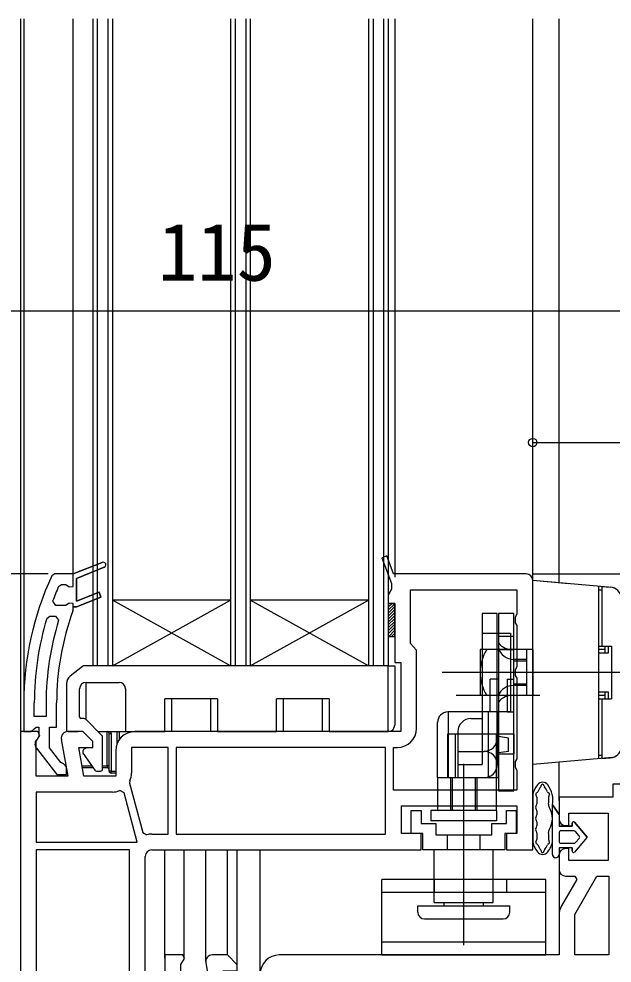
# Model space of a CAD drawing. Units: millimetres, scale not verified. Extents: x -525 to 525, y -783 to 779.
# Drawn here: x -339.2 to -248.9, y 176.6 to 320.3 of the extents above; entities that cross this region are included whole.
import ezdxf
from ezdxf.enums import TextEntityAlignment as Align

# ---------------------------------------------------------------- set-up
doc = ezdxf.new("R2010")
doc.units = ezdxf.units.MM
doc.header["$LTSCALE"] = 4
for name, color, linetype in [('0-2_YKK_11', 7, 'Continuous'), ('0-4_YKK_12', 2, 'Continuous'), ('0-5_YKK_13', 4, 'Continuous'), ('0-7_YKK_D', 6, 'Continuous')]:
    doc.layers.add(name, color=color, linetype=linetype)
doc.styles.add('ＭＳ ゴシック', font='')
doc.styles.get('ＭＳ ゴシック').set_extended_font_data('MS Gothic')

msp = doc.modelspace()

# ---------------------------------------------------------------- linework, layer by layer
at = {"layer": '0-2_YKK_11'}
for p, q in [((-318.999, 196.2), (-316.499, 196.2)), ((-256.999, 193), (-256.999, 190.8))]:
    msp.add_line(p, q, dxfattribs=at)
for points in [[(-333.205, 233.898), (-332.746, 234.198), (-332.074, 234.198), (-331.59, 233.823), (-330.999, 233.898), (-330.999, 235.798), (-326.547, 237.569), (-330.999, 235.798), (-333.781, 235.798), (-334.235, 235.508)], [(-261.999, 235.8), (-282.188, 235.8), (-283.225, 238.541), (-283.973, 238.259), (-282.499, 234.361), (-282.499, 233.466), (-282.749, 233.033), (-282.999, 232.6), (-282.999, 231.3), (-281.999, 231.3), (-281.999, 222.3), (-281.099, 222.3), (-281.099, 211.8), (-321.599, 211.8)], [(-326.251, 236.826), (-330.499, 235.136), (-330.499, 231.659), (-327.047, 233.033), (-326.751, 232.289), (-330.499, 230.798), (-330.999, 230.798), (-330.999, 231.298), (-331.59, 231.373), (-332.074, 230.998), (-332.099, 230.998), (-333.635, 230.998), (-334.103, 231.672)], [(-331.029, 230.181), (-330.999, 230.351), (-330.999, 230.798), (-330.499, 230.798), (-326.751, 232.289), (-327.047, 233.033), (-330.499, 231.659), (-330.499, 235.136), (-326.251, 236.826)], [(-318.999, 193.8), (-277.999, 193.8), (-277.999, 196.3), (-280.999, 196.3), (-280.999, 200.5), (-263.399, 200.5), (-263.399, 196.3), (-264.999, 196.3), (-264.999, 193.8), (-260.999, 193.8), (-260.999, 234.8)], [(-278.699, 212.3), (-278.699, 224.205), (-279.149, 224.703), (-279.599, 225.2), (-279.599, 233.4), (-263.399, 233.4), (-263.399, 229.666), (-263.649, 229.233), (-263.649, 228.367), (-263.399, 227.934), (-263.399, 221.666), (-263.649, 221.233), (-263.649, 220.367), (-263.399, 219.934), (-263.399, 207.666), (-263.649, 207.233), (-263.649, 206.367), (-263.399, 205.934), (-263.399, 202.9)], [(-334.991, 229.043), (-334.512, 229.398), (-333.676, 229.398), (-333.198, 228.75)], [(-338.499, 216.165), (-338.499, 211.798), (-337.399, 211.798), (-336.903, 212.235), (-336.606, 212.498), (-336.199, 212.498), (-336.199, 211.098), (-336.399, 210.698)], [(-335.099, 216.165), (-335.099, 214.098), (-336.899, 214.098), (-336.899, 216.165)], [(-336.586, 209.281), (-333.474, 205.298), (-331.999, 205.298), (-331.999, 206.399), (-332.475, 206.898), (-332.844, 207.09), (-334.599, 209.336), (-334.599, 212.498), (-333.499, 212.498), (-333.499, 216.165)], [(-338.999, 211.8), (-338.999, 169.8), (-319.133, 169.8), (-318.999, 169.723), (-316.094, 173.141), (-316.704, 173.659), (-319.015, 170.939)], [(-332.784, 210.626), (-331.792, 205), (-336.599, 205), (-336.599, 210.356), (-336.057, 211.224), (-336.376, 211.8), (-338.999, 211.8)], [(-324.499, 208.9), (-324.499, 205), (-329.355, 205), (-330.131, 209.4), (-327.999, 209.4), (-327.999, 210.3), (-329.499, 211.8), (-331.799, 211.8)], [(-316.499, 196.2), (-316.499, 209.4), (-322.099, 209.4), (-322.099, 205.5)], [(-263.399, 202.9), (-282.199, 202.9), (-282.199, 209.4), (-281.599, 209.4)], [(-322.355, 204.309), (-322.382, 203.974), (-320.371, 196.468), (-319.774, 196.111)], [(-336.599, 195), (-321.22, 195), (-323.225, 202.484), (-323.898, 202.817)], [(-256.999, 131.1), (-256.999, 127.8), (-248.799, 127.8), (-248.799, 125.8), (-246.999, 125.8), (-246.999, 164.8), (-246.999, 203.8), (-248.799, 203.8), (-248.799, 201.8), (-256.999, 201.8), (-256.999, 198.5)], [(-324.999, 202.6), (-336.599, 202.6), (-336.599, 195)], [(-255.999, 197.5), (-255.499, 197.5), (-255.499, 199.4), (-249.499, 199.4), (-249.499, 192.2), (-255.499, 192.2), (-255.499, 194), (-255.999, 194)], [(-319.393, 170.874), (-319.699, 171.051), (-319.699, 173.8), (-319.999, 173.8), (-319.999, 192.8)], [(-255.999, 189.8), (-254.577, 189.8), (-254.288, 189.3), (-256.611, 185.277)], [(-256.999, 183.827), (-256.999, 177.8), (-299.599, 177.8)], [(-310.784, 176.626), (-309.792, 171), (-314.599, 171), (-314.599, 176.356), (-314.019, 177.285), (-314.305, 177.8), (-316.999, 177.8), (-316.999, 164.8), (-316.999, 151.8), (-314.305, 151.8), (-314.019, 152.315), (-314.599, 153.244), (-314.599, 158.6), (-309.792, 158.6), (-310.784, 152.974)], [(-302.499, 174.9), (-302.499, 171), (-307.355, 171), (-308.131, 175.4), (-305.999, 175.4), (-305.999, 176.3), (-307.499, 177.8), (-309.799, 177.8)]]:
    msp.add_lwpolyline(points, dxfattribs=at)
for points in [[(-283.399, 209.4), (-315.299, 209.4), (-315.299, 196.2), (-283.399, 196.2)], [(-322.399, 172.2), (-322.399, 193.8), (-336.599, 193.8), (-336.599, 172.2)], [(-249.399, 189.8), (-249.399, 177.8), (-254.599, 177.8), (-254.599, 183.961), (-251.228, 189.8)]]:
    msp.add_lwpolyline(points, close=True, dxfattribs=at)
for centre, radius, start, end in [((-326.399, 237.198), 0.4, 291.69939, 111.69941), ((-326.399, 237.198), 0.4, 291.69939, 111.69941), ((-261.999, 234.8), 1, 0.00001, 89.99999), ((-292.499, 216.165), 46, 155.13402, 179.99999), ((-292.5, 216.165), 44.4, 156.46078, 159.55779), ((-292.499, 216.165), 41, 160.01112, 180.00001), ((-292.499, 216.165), 44.4, 163.13981, 180.00001), ((-292.499, 216.165), 42.6, 162.81723, 180.00001), ((-331.799, 210.8), 1, 90.00002, 190.00001), ((-321.599, 208.9), 2.9, 90.00001, 179.99999), ((-281.599, 212.3), 2.9, 270.00001, 359.99999), ((-335.799, 209.898), 1, 126.86989, 218.08672), ((-324.999, 205.5), 2.9, 335.74737, 0.00004), ((-324.999, 205.5), 2.9, 270.00001, 292.31385), ((-255.999, 198.5), 1, 180.00001, 269.99999), ((-318.999, 192.8), 3.4, 90.00002, 103.17387), ((-318.999, 192.8), 1, 90.00001, 179.99999), ((-255.999, 193), 1, 90.00001, 179.99999), ((-255.999, 190.8), 1, 180.00001, 269.99999), ((-254.099, 183.827), 2.9, 150.00001, 180.00002), ((-309.799, 176.8), 1, 90, 189.99998), ((-299.599, 174.9), 2.9, 90.00001, 179.99999)]:
    msp.add_arc(centre, radius, start, end, dxfattribs=at)
at = {"layer": '0-4_YKK_12'}
for p, q in [((-338.999, 320.299), (-338.999, 211.3)), ((-338.503, 320.299), (-338.503, 211.8)), ((-330.999, 235.8), (-330.999, 320.299)), ((-328.004, 320.299), (-328.004, 221.799)), ((-327.304, 320.299), (-327.304, 221.799)), ((-325.704, 320.299), (-325.704, 221.799)), ((-325.004, 320.299), (-325.004, 221.799)), ((-307.004, 320.299), (-307.004, 221.799)), ((-306.304, 320.299), (-306.304, 221.799)), ((-304.704, 320.299), (-304.704, 221.799)), ((-304.004, 320.299), (-304.004, 221.799)), ((-286.004, 320.299), (-286.004, 221.799)), ((-285.304, 320.299), (-285.304, 221.799)), ((-283.704, 320.299), (-283.704, 221.799)), ((-283.004, 320.299), (-283.004, 221.799)), ((-281.999, 320.299), (-281.999, 235.3)), ((-260.999, 234.8), (-260.999, 320.299)), ((-256.999, 234.45), (-256.999, 320.299)), ((-307.004, 231.799), (-325.004, 231.799)), ((-307.004, 221.799), (-325.004, 231.799)), ((-325.004, 221.799), (-307.004, 231.799)), ((-286.004, 231.799), (-304.004, 231.799)), ((-286.004, 221.799), (-304.004, 231.799)), ((-304.004, 221.799), (-286.004, 231.799)), ((-283.004, 221.799), (-328.004, 221.799)), ((-256.999, 201.3), (-256.999, 207.15)), ((-316.999, 177.3), (-316.999, 193.8)), ((-314.099, 177.3), (-314.099, 193.8)), ((-310.799, 176.8), (-310.799, 193.8)), ((-307.499, 177.755), (-307.499, 193.8)), ((-305.999, 176.093), (-305.999, 193.8)), ((-302.499, 174.9), (-302.499, 193.8)), ((-256.999, 190.8), (-256.999, 183.827))]:
    msp.add_line(p, q, dxfattribs=at)
at = {"layer": '0-5_YKK_13'}
for p, q in [((-255.499, 234.319), (-260.999, 234.8)), ((-248.91, 233.742), (-260.999, 234.8)), ((-260.999, 206.8), (-260.999, 234.8)), ((-250.999, 233.925), (-250.999, 207.675)), ((-250.999, 233.4), (-250.999, 224.8)), ((-250.999, 233.4), (-250.499, 233.4)), ((-250.499, 233.9), (-249.199, 233.786)), ((-250.499, 233.9), (-250.499, 224.8)), ((-282.999, 231.176), (-282.875, 231.3)), ((-282.999, 230.727), (-282.426, 231.3)), ((-282.999, 230.278), (-281.999, 231.278)), ((-282.999, 229.829), (-281.999, 230.829)), ((-282.999, 229.38), (-281.999, 230.38)), ((-282.999, 228.931), (-281.999, 229.931)), ((-282.999, 228.482), (-281.999, 229.482)), ((-282.999, 228.033), (-281.999, 229.033)), ((-282.999, 227.584), (-281.999, 228.584)), ((-268.7, 229.8), (-268.7, 214.8)), ((-266.4, 229.8), (-268.7, 229.8)), ((-266.4, 219.8), (-266.4, 229.8)), ((-263.9, 202.8), (-263.9, 229.8)), ((-282.999, 227.135), (-281.999, 228.135)), ((-282.999, 226.686), (-281.999, 227.686)), ((-282.936, 226.3), (-281.999, 227.237)), ((-282.487, 226.3), (-281.999, 226.788)), ((-282.038, 226.3), (-281.999, 226.339)), ((-268.7, 226.8), (-266.4, 226.8)), ((-266.4, 226.8), (-266.2, 226.8)), ((-266.2, 226.8), (-264.4, 226.8)), ((-263.9, 226.3), (-266.2, 226.3)), ((-264.4, 226.8), (-264.4, 214.8)), ((-260.999, 224.3), (-268.999, 224.3)), ((-268.999, 224.3), (-268.999, 217.3)), ((-266.4, 224.3), (-264.4, 224.3)), ((-263.9, 224.3), (-266.2, 224.3)), ((-261.9, 224.3), (-263.9, 224.3)), ((-261.9, 217.3), (-261.9, 224.3)), ((-260.999, 224.3), (-260.999, 217.3)), ((-250.999, 224.8), (-248.999, 224.8)), ((-249.999, 224.3), (-250.999, 224.317)), ((-249.999, 224.8), (-249.999, 223.8)), ((-249.439, 223.8), (-249.439, 224.8)), ((-248.999, 224.8), (-248.999, 216.8)), ((-261.9, 222.8), (-263.9, 222.8)), ((-250.999, 223.8), (-249.439, 223.8)), ((-329.581, 221.733), (-331.436, 220.249)), ((-282.999, 221.798), (-329.394, 221.798)), ((-282.999, 221.798), (-281.999, 221.798)), ((-282.999, 211.798), (-282.999, 221.798)), ((-281.999, 221.798), (-281.999, 212.798)), ((-261.9, 222.55), (-263.9, 222.55)), ((-224.744, 220.8), (-274.778, 220.8)), ((-258.765, 220.8), (-271.78, 220.8)), ((-331.999, 219.077), (-331.999, 211.998)), ((-328.999, 219.298), (-323.999, 219.298)), ((-328.999, 213.627), (-328.999, 219.298)), ((-267.5, 214.8), (-267.5, 219.8)), ((-266.2, 219.8), (-267.5, 219.8)), ((-266.4, 206.8), (-266.4, 219.8)), ((-264.9, 219.8), (-263.9, 219.8)), ((-264.9, 219.8), (-264.9, 214.8)), ((-261.9, 219.05), (-263.9, 219.05)), ((-261.9, 218.8), (-263.9, 218.8)), ((-329.999, 213.998), (-329.999, 218.298)), ((-322.999, 218.298), (-322.999, 211.798)), ((-259.922, 217.3), (-272.648, 217.3)), ((-260.999, 217.3), (-268.999, 217.3)), ((-261.9, 217.3), (-263.9, 217.3)), ((-249.439, 217.8), (-250.999, 217.8)), ((-249.999, 217.3), (-250.999, 217.283)), ((-249.999, 217.8), (-249.999, 216.8)), ((-249.439, 216.8), (-249.439, 217.8)), ((-308.999, 216.798), (-316.999, 216.798)), ((-316.999, 211.798), (-316.999, 216.798)), ((-309.999, 211.798), (-309.999, 216.798)), ((-308.999, 216.798), (-308.999, 211.798)), ((-291.999, 216.798), (-299.999, 216.798)), ((-299.999, 211.798), (-299.999, 216.798)), ((-292.999, 211.798), (-292.999, 216.798)), ((-291.999, 216.798), (-291.999, 211.798)), ((-250.999, 216.8), (-248.999, 216.8)), ((-250.999, 216.8), (-250.999, 208.2)), ((-250.499, 216.8), (-250.499, 207.7)), ((-273.9, 214.8), (-273.9, 204.8)), ((-266.4, 214.8), (-268.7, 214.8)), ((-268.7, 214.8), (-268.7, 213.8)), ((-267.8, 214.8), (-267.8, 204.8)), ((-266.2, 214.8), (-267.5, 214.8)), ((-266.2, 214.8), (-266.4, 214.8)), ((-264.4, 214.8), (-266.2, 214.8)), ((-266.2, 204.8), (-266.2, 214.8)), ((-264.9, 214.8), (-263.9, 214.8)), ((-329.378, 213.798), (-329.799, 213.798)), ((-326.646, 211.273), (-329.024, 213.652)), ((-275.5, 204.8), (-275.5, 213.2)), ((-270.4, 213.8), (-268.7, 213.8)), ((-268.7, 213.8), (-268.7, 206.8)), ((-331.999, 211.778), (-331.999, 211.798)), ((-331.799, 211.798), (-331.999, 211.798)), ((-331.799, 211.798), (-330.206, 211.798)), ((-327.171, 211.798), (-322.999, 211.798)), ((-325.499, 205.798), (-325.499, 211.498)), ((-325.499, 211.498), (-325.199, 211.498)), ((-325.199, 211.498), (-325.199, 205.798)), ((-324.299, 209.957), (-324.299, 211.798)), ((-323.999, 211.798), (-323.999, 210.526)), ((-322.999, 211.798), (-316.999, 211.798)), ((-308.999, 211.798), (-309.999, 211.798)), ((-308.999, 211.798), (-299.999, 211.798)), ((-291.999, 211.798), (-292.999, 211.798)), ((-291.999, 211.798), (-282.999, 211.798)), ((-274, 211.4), (-274, 204.8)), ((-263.9, 211.4), (-274, 211.4)), ((-272.8, 211.4), (-272.8, 204.8)), ((-272.4, 211.8), (-272.4, 204.8)), ((-266.5, 208.4), (-266.5, 211.4)), ((-263.9, 211.4), (-263.9, 208.4)), ((-326.499, 206.098), (-326.499, 210.92)), ((-264.7, 210.8), (-266.2, 211.05)), ((-264.7, 208.8), (-264.7, 210.8)), ((-329.499, 208.883), (-329.499, 208.561)), ((-329.463, 208.447), (-327.698, 205.926)), ((-328.806, 209.398), (-329.399, 209.056)), ((-272.4, 208.8), (-268.4, 208.8)), ((-264.7, 208.8), (-266.2, 208.55)), ((-266.5, 208.4), (-263.9, 208.4)), ((-266.5, 204.8), (-266.5, 208.4)), ((-248.91, 207.858), (-260.999, 206.8)), ((-250.999, 208.2), (-250.499, 208.2)), ((-250.499, 207.7), (-249.199, 207.814)), ((-329.637, 206.598), (-328.169, 206.598)), ((-327.959, 206.298), (-329.584, 206.298)), ((-327.452, 205.798), (-326.799, 205.798)), ((-326.499, 206.598), (-325.799, 206.598)), ((-325.799, 206.298), (-326.499, 206.298)), ((-325.799, 206.598), (-325.799, 206.298)), ((-325.199, 205.798), (-324.499, 205.798)), ((-272.4, 206.8), (-268.7, 206.8)), ((-271.5, 196.577), (-271.5, 206.887)), ((-324.499, 205.498), (-325.199, 205.498)), ((-275.5, 204.8), (-274, 204.8)), ((-275.5, 204.8), (-275.5, 199.8)), ((-275.5, 204.8), (-266.2, 204.8)), ((-274, 204.8), (-269.5, 204.8)), ((-273.5, 204.8), (-273.5, 199.8)), ((-273.25, 204.8), (-273.25, 199.8)), ((-272.4, 204.8), (-268.4, 204.8)), ((-269.75, 204.8), (-269.75, 199.8)), ((-269.5, 204.8), (-269.5, 199.8)), ((-266.5, 199.8), (-266.5, 204.8)), ((-266.2, 202.8), (-263.9, 202.8)), ((-271.5, 179.291), (-271.5, 201.291)), ((-260.999, 202.091), (-260.999, 195.109)), ((-260.399, 201.812), (-260.399, 200.809)), ((-266.5, 199.8), (-266.5, 198.2)), ((-257.999, 193.099), (-257.999, 200.649)), ((-260.399, 199.751), (-260.399, 199.129)), ((-256.999, 199.2), (-256.999, 197.4)), ((-256.999, 199.2), (-256.999, 197.4)), ((-266.5, 198.2), (-276.5, 198.2)), ((-260.399, 198.071), (-260.399, 197.449)), ((-256.999, 197.4), (-254.999, 197.4)), ((-254.999, 197.4), (-256.999, 197.4)), ((-254.999, 197.4), (-254.999, 197.898)), ((-254.999, 197.898), (-254.999, 197.4)), ((-254.643, 198.029), (-252.699, 195.75)), ((-252.699, 195.75), (-254.643, 198.029)), ((-274, 193.8), (-274, 196.1)), ((-269, 193.8), (-269, 196.1)), ((-260.399, 196.391), (-260.399, 195.388)), ((-256.999, 196.4), (-256.999, 195.1)), ((-256.999, 196.4), (-256.999, 195.1)), ((-254.699, 196.7), (-256.699, 196.7)), ((-254.699, 196.7), (-256.699, 196.7)), ((-252.699, 195.75), (-254.643, 193.471)), ((-252.699, 195.75), (-254.643, 193.471)), ((-253.917, 195.945), (-254.471, 196.595)), ((-253.917, 195.945), (-254.471, 196.595)), ((-254.471, 194.905), (-253.917, 195.555)), ((-253.917, 195.555), (-254.471, 194.905)), ((-256.999, 194.1), (-256.999, 193.1)), ((-254.999, 194.1), (-256.999, 194.1)), ((-256.999, 194.1), (-256.999, 193.1)), ((-254.999, 194.1), (-256.999, 194.1)), ((-256.699, 194.8), (-254.699, 194.8)), ((-256.699, 194.8), (-254.699, 194.8)), ((-254.999, 193.602), (-254.999, 194.1)), ((-254.999, 194.1), (-254.999, 193.602)), ((-276, 185.8), (-276, 193.8)), ((-284, 177.8), (-284, 189.3)), ((-276, 189.3), (-276, 187.3)), ((-265, 189.3), (-265, 187.3)), ((-259, 187.3), (-284, 187.3)), ((-274.5, 185.3), (-274.5, 185.8)), ((-268.5, 185.3), (-268.5, 185.8)), ((-278.5, 185.3), (-264.5, 185.3)), ((-278.5, 185.3), (-264.5, 185.3)), ((-278.5, 184.3), (-278.5, 185.3)), ((-264.5, 184.3), (-264.5, 185.3)), ((-277.5, 183.3), (-265.5, 183.3)), ((-284, 179.8), (-259, 179.8)), ((-284, 177.8), (-259, 177.8))]:
    msp.add_line(p, q, dxfattribs=at)
for points in [[(-282.999, 226.3), (-281.999, 226.3), (-281.999, 231.3), (-282.999, 231.3)], [(-265.25, 193.8), (-277.75, 193.8), (-277.75, 196.3), (-279.5, 196.3), (-279.5, 199.8), (-278, 199.8), (-278, 197.8), (-275.75, 197.8), (-275.75, 196.1), (-267.25, 196.1), (-267.25, 197.8), (-265, 197.8), (-265, 199.8), (-263.5, 199.8), (-263.5, 196.3), (-265.25, 196.3)]]:
    msp.add_lwpolyline(points, close=True, dxfattribs=at)
for points in [[(-263.9, 229.8), (-266.2, 229.8), (-266.2, 202.8)], [(-315.999, 216.798), (-315.999, 211.798), (-316.999, 211.798)], [(-298.999, 216.798), (-298.999, 211.798), (-299.999, 211.798)], [(-266.2, 204.8), (-266.2, 214.8), (-273.9, 214.8)], [(-325.499, 206.598), (-325.799, 206.598), (-325.799, 211.798)], [(-325.199, 205.498), (-325.199, 205.798), (-325.499, 205.798)], [(-266.5, 199.8), (-276.5, 199.8), (-276.5, 198.2)], [(-257.999, 200.649), (-256.999, 199.2), (-257.999, 200.649)], [(-276, 185.8), (-267, 185.8), (-267, 193.8)], [(-259, 177.8), (-259, 189.3), (-284, 189.3)]]:
    msp.add_lwpolyline(points, dxfattribs=at)
for centre, radius, start, end in [((-249.373, 231.794), 2, 11.36286, 85), ((-262.374, 220.8), 6.625, 148.10921, 211.89079), ((-263.966, 225.099), 2.3, 193.81056, 271.65663), ((-264.187, 226.783), 2.5, 216.39569, 276.60718), ((-329.394, 221.498), 0.3, 90, 128.65981), ((-330.499, 219.077), 1.5, 128.65981, 180), ((-328.999, 218.298), 1, 90, 180), ((-323.999, 218.298), 1, 0, 90), ((-264.041, 216.504), 2.3, 86.46057, 159.76212), ((-264.187, 214.817), 2.5, 83.39282, 143.60431), ((-273.9, 213.2), 1.6, 90, 180), ((-329.799, 213.998), 0.2, 180, 270), ((-329.378, 213.298), 0.5, 45, 90), ((-282.999, 212.798), 1, 270, 0), ((-270.4, 211.8), 2, 90, 180), ((-331.799, 211.998), 0.2, 180, 270), ((-325.799, 211.498), 0.3, 0, 90), ((-325.799, 211.498), 0.6, 0, 30), ((-326.999, 210.92), 0.5, 0, 45), ((-268.4, 210.8), 2, 270, 0), ((-329.299, 208.883), 0.2, 120, 180), ((-329.299, 208.561), 0.2, 180, 215), ((-268.4, 206.8), 2, 0, 90), ((-249.373, 209.806), 2, 275, 348.63714), ((-327.452, 206.098), 0.3, 215, 270), ((-326.799, 206.098), 0.3, 270, 0), ((-325.799, 205.998), 0.3, 0, 90), ((-325.199, 205.798), 0.3, 180, 270), ((-268.4, 206.8), 2, 270, 0), ((-257.274, 201.401), 3.8, 142.61723, 167.56011), ((-259.499, 203.101), 1, 37.38277, 142.61723), ((-257.274, 201.401), 3.2, 141.12633, 157.1967), ((-259.999, 203.598), 0.3, 321.12633, 0.38608), ((-259.499, 203.601), 0.2, 359.61392, 180.38608), ((-258.999, 203.598), 0.3, 179.61392, 218.87367), ((-261.724, 201.401), 3.2, 22.8033, 38.87367), ((-261.724, 201.401), 3.8, 348.58793, 37.38277), ((-260.399, 202.091), 0.6, 167.56011, 180), ((-260.351, 202.281), 0.2, 107.41595, 215.894), ((-260.999, 201.812), 0.6, 0, 35.894), ((-260.501, 202.758), 0.3, 287.41595, 337.1967), ((-258.498, 202.758), 0.3, 202.8033, 252.58405), ((-258.647, 202.281), 0.2, 319.31807, 72.58405), ((-261.724, 201.401), 3.2, 348.58793, 9.09882), ((-258.268, 201.955), 0.3, 139.31807, 189.09882), ((-260.399, 200.28), 0.2, 138.59038, 221.40962), ((-260.999, 200.809), 0.6, 318.59038, 0), ((-260.999, 199.751), 0.6, 0, 41.40962), ((-257.999, 200.649), 0.6, 168.58793, 212.63687), ((-261.199, 198.6), 3.2, 327.36313, 32.63687), ((-260.399, 198.6), 0.2, 138.59038, 221.40962), ((-260.999, 199.129), 0.6, 318.59038, 0), ((-260.999, 198.071), 0.6, 0, 41.40962), ((-260.399, 196.92), 0.2, 138.59038, 221.40962), ((-260.999, 197.449), 0.6, 318.59038, 0), ((-254.797, 197.898), 0.202, 40.46378, 179.99997), ((-254.797, 197.898), 0.202, 40.46381, 180), ((-260.999, 196.391), 0.6, 360, 41.40962), ((-257.999, 196.551), 0.6, 147.36313, 191.41207), ((-261.724, 195.799), 3.2, 350.90118, 11.41207), ((-256.699, 196.4), 0.3, 90, 180), ((-256.699, 196.4), 0.3, 90, 180), ((-254.699, 196.4), 0.3, 40.46381, 90), ((-254.699, 196.4), 0.3, 40.46381, 90), ((-254.145, 195.75), 0.3, 319.53619, 40.46381), ((-254.145, 195.75), 0.3, 319.53619, 40.46381), ((-260.399, 195.109), 0.6, 180, 192.43988), ((-257.274, 195.799), 3.8, 192.43988, 217.38277), ((-260.351, 194.919), 0.2, 144.10601, 252.58405), ((-260.999, 195.388), 0.6, 324.10601, 0), ((-260.501, 194.442), 0.3, 22.8033, 72.58405), ((-257.274, 195.799), 3.2, 202.8033, 218.87366), ((-261.724, 195.799), 3.2, 321.12633, 337.1967), ((-258.498, 194.442), 0.3, 107.41595, 157.1967), ((-261.724, 195.799), 3.8, 322.61723, 348.58793), ((-258.647, 194.919), 0.2, 287.41595, 40.68192), ((-258.268, 195.245), 0.3, 170.90118, 220.68192), ((-256.699, 195.1), 0.3, 180, 270), ((-256.699, 195.1), 0.3, 180, 270), ((-254.699, 195.1), 0.3, 270, 319.53619), ((-254.699, 195.1), 0.3, 270, 319.53619), ((-259.499, 194.099), 1, 217.38277, 322.61723), ((-259.999, 193.602), 0.3, 359.61388, 38.87366), ((-259.499, 193.599), 0.2, 179.61388, 0.38607), ((-258.999, 193.602), 0.3, 141.12633, 180.38607), ((-257.499, 193.1), 0.5, 179.88541, 0), ((-257.499, 193.099), 0.5, 180.11462, 359.88538), ((-257.499, 193.1), 0.5, 359.88533, 359.99998), ((-254.797, 193.602), 0.202, 180, 319.53619), ((-254.797, 193.602), 0.202, 180, 319.53619), ((-277.5, 184.3), 1, 180, 270), ((-265.5, 184.3), 1, 270, 0)]:
    msp.add_arc(centre, radius, start, end, dxfattribs=at)
at = {"layer": '0-7_YKK_D'}
for p, q in [((-246.999, 275.804), (-361.999, 275.804)), ((-246.999, 275.804), (-249.549, 275.804)), ((-260.999, 255.804), (-207.999, 255.804)), ((-334.781, 235.798), (-382.999, 235.798)), ((-260.999, 235.804), (-82.999, 235.804))]:
    msp.add_line(p, q, dxfattribs=at)
msp.add_circle((-260.999, 255.804), 0.637, dxfattribs=at)

# ---------------------------------------------------------------- texts
at = {"layer": '0-7_YKK_D', "style": 'ＭＳ ゴシック'}
msp.add_text('115', height=8.798, dxfattribs=at).set_placement((-318.067, 277.804), align=Align.BOTTOM_LEFT)

doc.saveas('drawing.dxf')
